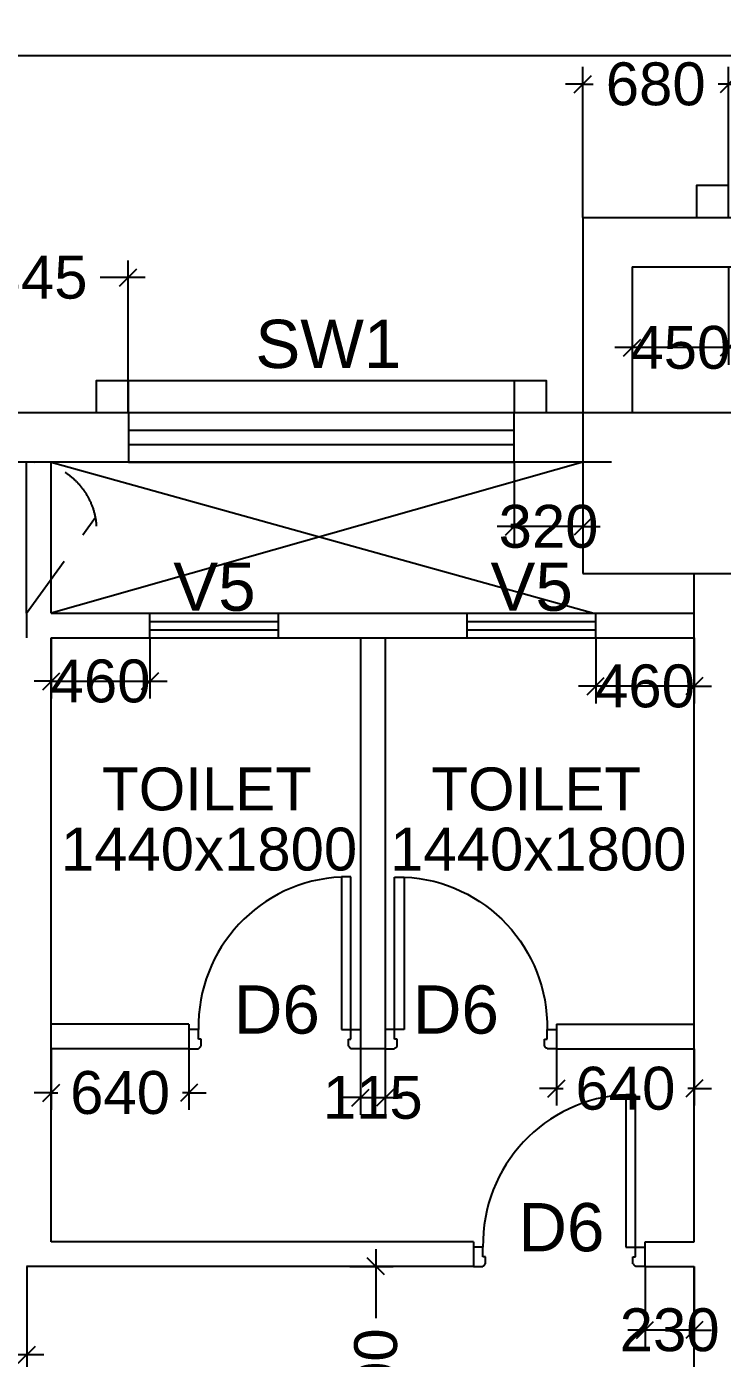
# Model space of a CAD drawing. Extents: x 7620542 to 7843793, y -6476226 to -6093835.
# Drawn here: x 7747954 to 7751200, y -6341425 to -6335215 of the extents above; entities that cross this region are included whole.
import ezdxf
from ezdxf.enums import TextEntityAlignment as Align

# ---------------------------------------------------------------- set-up
doc = ezdxf.new("R2010")
doc.units = 0
doc.header["$LTSCALE"] = 600
doc.header["$MEASUREMENT"] = 0
doc.header["$PDMODE"] = 35
doc.linetypes.add('DASHED', pattern=[0.75, 0.5, -0.25])
doc.layers.get('0').update_dxf_attribs({"linetype": 'CONTINUOUS'})
doc.layers.get('Defpoints').update_dxf_attribs({"linetype": 'CONTINUOUS'})
for name, color, linetype in [('chajja', 7, 'CONTINUOUS'), ('DIM', 8, 'CONTINUOUS'), ('DIM-TEXT', 8, 'CONTINUOUS'), ('DOOR', 32, 'CONTINUOUS'), ('Ele Proje.', 7, 'CONTINUOUS'), ('Fixed Glass', 171, 'CONTINUOUS'), ('joinery', 7, 'CONTINUOUS'), ('LA-column', 3, 'CONTINUOUS'), ('Room Dim', 1, 'CONTINUOUS'), ('TEXT', 6, 'CONTINUOUS'), ('Walls', 7, 'CONTINUOUS'), ('WIN', 151, 'CONTINUOUS'), ('Working Dim', 5, 'CONTINUOUS')]:
    doc.layers.add(name, color=color, linetype=linetype)
doc.styles.add('ari', font='arial.ttf')
doc.styles.add('ARIAL', font='arial.ttf')
doc.styles.add('RT', font='romant.shx')
doc.styles.get("Standard").update_dxf_attribs({"font": 'romans.shx'})
doc.dimstyles.new('int. dim', dxfattribs={"dimtxt": 450, "dimasz": 80, "dimexe": 80, "dimexo": 0, "dimgap": 70, "dimtad": 0, "dimdec": 0, "dimzin": 12, "dimdsep": 46, "dimtxsty": 'ari', "dimblk": 'OBLIQUE', "dimcen": 2, "dimdle": 80, "dimclrd": 256, "dimclre": 256, "dimclrt": 6, "dimadec": 0, "dimazin": 0, "dimtfac": 1, "dimtdec": 0, "dimtix": 1, "dimtmove": 2, "dimatfit": 3, "dimfxl": 1, "dimtolj": 1, "dimtzin": 0, "dimlwd": -1, "dimlwe": -1, "dimarcsym": 0})
doc.dimstyles.new('STANDARD$0', dxfattribs={"dimscale": 0, "dimtxt": 150, "dimasz": 125, "dimexe": 0.75, "dimexo": 1, "dimgap": 25, "dimtad": 1, "dimdec": 0, "dimdsep": 46, "dimtxsty": 'Standard', "dimblk1": 'DOT', "dimblk2": 'DOT', "dimsah": 1, "dimcen": 2.5, "dimclrd": 1, "dimclre": 1, "dimclrt": 3, "dimadec": 0, "dimazin": 0, "dimtfac": 1, "dimtdec": 0, "dimtmove": 0, "dimatfit": 3, "dimldrblk": 'DOT', "dimfxl": 1, "dimtolj": 1, "dimtzin": 0, "dimarcsym": 0})
doc.dimstyles.new('TEXT', dxfattribs={"dimscale": 0, "dimtxt": 600, "dimasz": 300, "dimexe": 300, "dimexo": 30, "dimgap": 50, "dimtad": 0, "dimdec": 0, "dimzin": 0, "dimdsep": 46, "dimtxsty": 'RT', "dimblk": 'OBLIQUE', "dimcen": 0.09, "dimdle": 300, "dimclrd": 256, "dimclre": 256, "dimclrt": 170, "dimadec": 0, "dimazin": 0, "dimtfac": 1, "dimtdec": 0, "dimtofl": 0, "dimtmove": 2, "dimatfit": 3, "dimfxl": 1, "dimfrac": 2, "dimtolj": 1, "dimtzin": 0, "dimlwd": -1, "dimlwe": -1, "dimarcsym": 0})

# ---------------------------------------------------------------- blocks, each defined once
blk = doc.blocks.new('_Oblique')
at = {"color": 0, "linetype": 'ByBlock', "lineweight": -2}
blk.add_line((-0.5, -0.5), (0.5, 0.5), dxfattribs=at)
blk = doc.blocks.new('*D541')
at = {"layer": 'Defpoints', "color": 0, "transparency": 16777216}
for p in [(7750228.7, -6337245.8, 109.6), (7750549, -6337245.5, 57.1), (7750228.7, -6337546.2)]:
    blk.add_point(p, dxfattribs=at)
at = {"layer": 'Working Dim', "transparency": 16777216}
for p, q in [((7750228.7, -6337245.8), (7750228.7, -6337626.2)), ((7750549, -6337245.5), (7750549, -6337626.2)), ((7750228.7, -6337546.2), (7750148.7, -6337546.2)), ((7750549, -6337546.2), (7750228.7, -6337546.2)), ((7750549, -6337546.2), (7750629, -6337546.2))]:
    blk.add_line(p, q, dxfattribs=at)
at = {"layer": 'Working Dim', "transparency": 16777216, "xscale": 80, "yscale": 80, "zscale": 80}
blk.add_blockref('_Oblique', (7750228.7, -6337546.2), dxfattribs=at)
at = {"layer": 'Working Dim', "transparency": 16777216, "xscale": 80, "yscale": 80, "zscale": 80, "rotation": 180}
blk.add_blockref('_Oblique', (7750549, -6337546.2), dxfattribs=at)
at = {"layer": 'Working Dim', "color": 6, "transparency": 16777216, "insert": (7750388.9, -6337546.2), "char_height": 200, "attachment_point": 5, "style": 'ari'}
blk.add_mtext('\\A1;320', dxfattribs=at)
blk = doc.blocks.new('*D555')
at = {"layer": 'Defpoints', "color": 0, "transparency": 16777216}
for p in [(7750778.7, -6336335.4, 66.3), (7751229.1, -6336335.4, 66.3), (7750778.7, -6336711.6)]:
    blk.add_point(p, dxfattribs=at)
at = {"layer": 'Working Dim', "transparency": 16777216}
for p, q in [((7750778.7, -6336335.4), (7750778.7, -6336791.6)), ((7751229.1, -6336335.4), (7751229.1, -6336791.6)), ((7750778.7, -6336711.6), (7750698.7, -6336711.6)), ((7751229.1, -6336711.6), (7750778.7, -6336711.6)), ((7751229.1, -6336711.6), (7751309.1, -6336711.6))]:
    blk.add_line(p, q, dxfattribs=at)
at = {"layer": 'Working Dim', "transparency": 16777216, "xscale": 80, "yscale": 80, "zscale": 80}
blk.add_blockref('_Oblique', (7750778.7, -6336711.6), dxfattribs=at)
at = {"layer": 'Working Dim', "transparency": 16777216, "xscale": 80, "yscale": 80, "zscale": 80, "rotation": 180}
blk.add_blockref('_Oblique', (7751229.1, -6336711.6), dxfattribs=at)
at = {"layer": 'Working Dim', "color": 6, "transparency": 16777216, "insert": (7751003.9, -6336711.6), "char_height": 200, "attachment_point": 5, "style": 'ari'}
blk.add_mtext('\\A1;450', dxfattribs=at)
blk = doc.blocks.new('*D836')
at = {"layer": 'Defpoints', "color": 0, "linetype": 'Continuous', "transparency": 16777216}
for p in [(7761439.3, -6335351), (7720379, -6337015.5), (7761439.3, -6337165.5, 3.9)]:
    blk.add_point(p, dxfattribs=at)
at = {"layer": 'DIM-TEXT', "transparency": 16777216}
for p, q in [((7720379, -6337015.5), (7720379, -6335051)), ((7761439.3, -6337165.5), (7761439.3, -6335051)), ((7720079, -6335351), (7734367.3, -6335351)), ((7761739.3, -6335351), (7747450.9, -6335351))]:
    blk.add_line(p, q, dxfattribs=at)
at = {"layer": 'DIM-TEXT', "linetype": 'Continuous', "transparency": 16777216, "xscale": 300, "yscale": 300, "zscale": 300, "rotation": 180}
blk.add_blockref('_Oblique', (7720379, -6335351), dxfattribs=at)
at = {"layer": 'DIM-TEXT', "linetype": 'Continuous', "transparency": 16777216, "xscale": 300, "yscale": 300, "zscale": 300}
blk.add_blockref('_Oblique', (7761439.3, -6335351), dxfattribs=at)
at = {"layer": 'DIM-TEXT', "color": 170, "linetype": 'Continuous', "transparency": 16777216, "insert": (7740909.1, -6335351), "char_height": 750, "attachment_point": 5, "style": 'ari'}
blk.add_mtext('\\A1;{\\H1.067x;M.I.C.U / I.C.U - (20 Beds)}', dxfattribs=at)
blk = doc.blocks.new('*D845')
at = {"layer": 'Defpoints', "color": 0, "transparency": 16777216}
for p in [(7750548.7, -6335482.9), (7750548.7, -6336105.4, -14.8), (7751229.1, -6336105.4, -14.8)]:
    blk.add_point(p, dxfattribs=at)
at = {"layer": 'Working Dim', "transparency": 16777216}
for p, q in [((7750548.7, -6336105.4), (7750548.7, -6335402.9)), ((7751229.1, -6336105.4), (7751229.1, -6335402.9)), ((7750548.7, -6335482.9), (7750468.7, -6335482.9)), ((7750548.7, -6335482.9), (7750597.7, -6335482.9)), ((7751229.1, -6335482.9), (7751180, -6335482.9)), ((7751229.1, -6335482.9), (7751309.1, -6335482.9))]:
    blk.add_line(p, q, dxfattribs=at)
at = {"layer": 'Working Dim', "transparency": 16777216, "xscale": 80, "yscale": 80, "zscale": 80}
blk.add_blockref('_Oblique', (7750548.7, -6335482.9), dxfattribs=at)
at = {"layer": 'Working Dim', "transparency": 16777216, "xscale": 80, "yscale": 80, "zscale": 80, "rotation": 180}
blk.add_blockref('_Oblique', (7751229.1, -6335482.9), dxfattribs=at)
at = {"layer": 'Working Dim', "color": 6, "transparency": 16777216, "insert": (7750888.9, -6335482.9), "char_height": 200, "attachment_point": 5, "style": 'ari'}
blk.add_mtext('\\A1;680', dxfattribs=at)
blk = doc.blocks.new('*D851')
at = {"layer": 'Defpoints', "color": 0, "transparency": 16777216}
for p in [(7761439.3, -6332733.4), (7641399, -6337015.4, 5.1), (7761439.3, -6337165.5, -25.1)]:
    blk.add_point(p, dxfattribs=at)
at = {"layer": 'DIM', "color": 8, "transparency": 16777216}
for p, q in [((7641399, -6337015.4), (7641399, -6332433.4)), ((7761439.3, -6337165.5), (7761439.3, -6332433.4)), ((7641099, -6332733.4), (7699470.2, -6332733.4)), ((7761739.3, -6332733.4), (7703368, -6332733.4))]:
    blk.add_line(p, q, dxfattribs=at)
at = {"layer": 'DIM', "color": 8, "transparency": 16777216, "xscale": 300, "yscale": 300, "zscale": 300, "rotation": 180}
blk.add_blockref('_Oblique', (7641399, -6332733.4), dxfattribs=at)
at = {"layer": 'DIM', "color": 8, "transparency": 16777216, "xscale": 300, "yscale": 300, "zscale": 300}
blk.add_blockref('_Oblique', (7761439.3, -6332733.4), dxfattribs=at)
at = {"layer": 'DIM', "color": 7, "transparency": 16777216, "insert": (7701419.1, -6332733.4), "char_height": 750, "attachment_point": 5, "style": 'ari'}
blk.add_mtext('\\A1;120.04m', dxfattribs=at)
blk = doc.blocks.new('*D854')
at = {"layer": 'Defpoints', "color": 0, "transparency": 16777216}
for p in [(7761439.3, -6333844.6), (7720379.1, -6337165.3), (7761439.3, -6337165.5)]:
    blk.add_point(p, dxfattribs=at)
at = {"layer": 'DIM', "color": 8, "transparency": 16777216}
for p, q in [((7720379.1, -6337165.3), (7720379.1, -6333544.6)), ((7761439.3, -6337165.5), (7761439.3, -6333544.6)), ((7720079.1, -6333844.6), (7739201.3, -6333844.6)), ((7761739.3, -6333844.6), (7742617.2, -6333844.6))]:
    blk.add_line(p, q, dxfattribs=at)
at = {"layer": 'DIM', "color": 8, "transparency": 16777216, "xscale": 300, "yscale": 300, "zscale": 300, "rotation": 180}
blk.add_blockref('_Oblique', (7720379.1, -6333844.6), dxfattribs=at)
at = {"layer": 'DIM', "color": 8, "transparency": 16777216, "xscale": 300, "yscale": 300, "zscale": 300}
blk.add_blockref('_Oblique', (7761439.3, -6333844.6), dxfattribs=at)
at = {"layer": 'DIM', "color": 7, "transparency": 16777216, "insert": (7740909.2, -6333844.6), "char_height": 750, "attachment_point": 5, "style": 'ari'}
blk.add_mtext('\\A1;41.06m', dxfattribs=at)
blk = doc.blocks.new('*D879')
at = {"layer": 'Defpoints', "color": 0, "transparency": 16777216}
for p in [(7748427.7, -6336384.5), (7747582.4, -6337015.8, 108.6), (7748427.7, -6337015.5, 109.6)]:
    blk.add_point(p, dxfattribs=at)
at = {"layer": 'Working Dim', "transparency": 16777216}
for p, q in [((7747582.4, -6337015.8), (7747582.4, -6336304.5)), ((7748427.7, -6337015.5), (7748427.7, -6336304.5)), ((7747502.4, -6336384.5), (7747713.2, -6336384.5)), ((7748507.7, -6336384.5), (7748296.9, -6336384.5))]:
    blk.add_line(p, q, dxfattribs=at)
at = {"layer": 'Working Dim', "transparency": 16777216, "xscale": 80, "yscale": 80, "zscale": 80, "rotation": 180}
blk.add_blockref('_Oblique', (7747582.4, -6336384.5), dxfattribs=at)
at = {"layer": 'Working Dim', "transparency": 16777216, "xscale": 80, "yscale": 80, "zscale": 80}
blk.add_blockref('_Oblique', (7748427.7, -6336384.5), dxfattribs=at)
at = {"layer": 'Working Dim', "color": 6, "transparency": 16777216, "insert": (7748005.1, -6336384.5), "char_height": 200, "attachment_point": 5, "style": 'ari'}
blk.add_mtext('\\A1;845', dxfattribs=at)
blk = doc.blocks.new('1000')
at = {"layer": 'DOOR'}
for p, q in [((0, -100), (0, 0)), ((0, 0), (49.7, 0)), ((49.7, 0), (49.7, -2.2)), ((63.2, -49.5), (49.7, -49.5)), ((49.7, -49.5), (49.7, -100)), ((63.2, -13.5), (61, -13.5)), ((63.2, -13.5), (63.2, -49.5)), ((836.8, -13.5), (836.8, -49.5)), ((836.8, -13.5), (839, -13.5)), ((836.8, -49.5), (850.3, -49.5)), ((850.3, 0), (850.3, -2.2)), ((900, 0), (850.3, 0)), ((850.3, -49.5), (850.3, -100)), ((900, -100), (900, 0)), ((49.7, -100), (0, -100)), ((49.7, -100), (49.7, -900.6)), ((100.2, -100), (49.7, -100)), ((100.2, -900.6), (100.2, -100)), ((850.3, -100), (900, -100)), ((49.7, -900.6), (100.2, -900.6))]:
    blk.add_line(p, q, dxfattribs=at)
for centre, major_axis, start_param, end_param in [((49.7, -13.5), (-7.95, 7.95), 3.926991, 5.497787), ((850.3, -13.5), (7.95, 7.95), 0.785398, 2.356194)]:
    blk.add_ellipse(centre, major_axis=major_axis, ratio=1, start_param=start_param, end_param=end_param, dxfattribs=at)
at = {"layer": 'DOOR', "color": 145}
blk.add_ellipse((64.3, -115.3), major_axis=(-519.7, 589.8), ratio=1, start_param=2.464943, end_param=4.009476, dxfattribs=at)
blk = doc.blocks.new('*D2274')
at = {"layer": 'Defpoints', "color": 0, "transparency": 16777216}
for p in [(7747954.9, -6340995.6, 3.4), (7735896.4, -6341198.5, 3.4), (7747954.9, -6341407.6)]:
    blk.add_point(p, dxfattribs=at)
at = {"layer": 'Working Dim', "transparency": 16777216}
for p, q in [((7747954.9, -6340995.6), (7747954.9, -6341487.6)), ((7735896.4, -6341198.5), (7735896.4, -6341487.6)), ((7735816.4, -6341407.6), (7741489.1, -6341407.6)), ((7748034.9, -6341407.6), (7742362.2, -6341407.6))]:
    blk.add_line(p, q, dxfattribs=at)
at = {"layer": 'Working Dim', "transparency": 16777216, "xscale": 80, "yscale": 80, "zscale": 80, "rotation": 180}
blk.add_blockref('_Oblique', (7735896.4, -6341407.6), dxfattribs=at)
at = {"layer": 'Working Dim', "transparency": 16777216, "xscale": 80, "yscale": 80, "zscale": 80}
blk.add_blockref('_Oblique', (7747954.9, -6341407.6), dxfattribs=at)
at = {"layer": 'Working Dim', "color": 6, "transparency": 16777216, "insert": (7741925.6, -6341407.6), "char_height": 200, "attachment_point": 5, "style": 'ari'}
blk.add_mtext('\\A1;12060', dxfattribs=at)
blk = doc.blocks.new('*D2612')
at = {"layer": 'Defpoints', "color": 0, "transparency": 16777216}
for p in [(7748068.9, -6338065.5, -14.8), (7748529, -6338065.5, -24.5), (7748529, -6338267.2)]:
    blk.add_point(p, dxfattribs=at)
at = {"layer": 'Working Dim', "transparency": 16777216}
for p, q in [((7748068.9, -6338065.5), (7748068.9, -6338347.2)), ((7748529, -6338065.5), (7748529, -6338347.2)), ((7748068.9, -6338267.2), (7747988.9, -6338267.2)), ((7748068.9, -6338267.2), (7748529, -6338267.2)), ((7748529, -6338267.2), (7748609, -6338267.2))]:
    blk.add_line(p, q, dxfattribs=at)
at = {"layer": 'Working Dim', "transparency": 16777216, "xscale": 80, "yscale": 80, "zscale": 80}
blk.add_blockref('_Oblique', (7748068.9, -6338267.2), dxfattribs=at)
at = {"layer": 'Working Dim', "transparency": 16777216, "xscale": 80, "yscale": 80, "zscale": 80, "rotation": 180}
blk.add_blockref('_Oblique', (7748529, -6338267.2), dxfattribs=at)
at = {"layer": 'Working Dim', "color": 6, "transparency": 16777216, "insert": (7748298.9, -6338267.2), "char_height": 200, "attachment_point": 5, "style": 'ari'}
blk.add_mtext('\\A1;460', dxfattribs=at)
blk = doc.blocks.new('*D2613')
at = {"layer": 'Defpoints', "color": 0, "transparency": 16777216}
for p in [(7750608.9, -6338065.5, -14.8), (7751068.7, -6338065.5, -14.8), (7750608.9, -6338290.3)]:
    blk.add_point(p, dxfattribs=at)
at = {"layer": 'Working Dim', "transparency": 16777216}
for p, q in [((7750608.9, -6338065.5), (7750608.9, -6338370.3)), ((7751068.7, -6338065.5), (7751068.7, -6338370.3)), ((7750608.9, -6338290.3), (7750528.9, -6338290.3)), ((7751068.7, -6338290.3), (7750608.9, -6338290.3)), ((7751068.7, -6338290.3), (7751148.7, -6338290.3))]:
    blk.add_line(p, q, dxfattribs=at)
at = {"layer": 'Working Dim', "transparency": 16777216, "xscale": 80, "yscale": 80, "zscale": 80}
blk.add_blockref('_Oblique', (7750608.9, -6338290.3), dxfattribs=at)
at = {"layer": 'Working Dim', "transparency": 16777216, "xscale": 80, "yscale": 80, "zscale": 80, "rotation": 180}
blk.add_blockref('_Oblique', (7751068.7, -6338290.3), dxfattribs=at)
at = {"layer": 'Working Dim', "color": 6, "transparency": 16777216, "insert": (7750838.8, -6338290.3), "char_height": 200, "attachment_point": 5, "style": 'ari'}
blk.add_mtext('\\A1;460', dxfattribs=at)
blk = doc.blocks.new('*D2614')
at = {"layer": 'Defpoints', "color": 0, "transparency": 16777216}
for p in [(7750838.9, -6340995.6, -10.7), (7751068.9, -6340995.6, -10.9), (7750838.9, -6341292.5)]:
    blk.add_point(p, dxfattribs=at)
at = {"layer": 'Working Dim', "transparency": 16777216}
for p, q in [((7750838.9, -6340995.6), (7750838.9, -6341372.5)), ((7751068.9, -6340995.6), (7751068.9, -6341372.5)), ((7750838.9, -6341292.5), (7750758.9, -6341292.5)), ((7751068.9, -6341292.5), (7750838.9, -6341292.5)), ((7751068.9, -6341292.5), (7751148.9, -6341292.5))]:
    blk.add_line(p, q, dxfattribs=at)
at = {"layer": 'Working Dim', "transparency": 16777216, "xscale": 80, "yscale": 80, "zscale": 80}
blk.add_blockref('_Oblique', (7750838.9, -6341292.5), dxfattribs=at)
at = {"layer": 'Working Dim', "transparency": 16777216, "xscale": 80, "yscale": 80, "zscale": 80, "rotation": 180}
blk.add_blockref('_Oblique', (7751068.9, -6341292.5), dxfattribs=at)
at = {"layer": 'Working Dim', "color": 6, "transparency": 16777216, "insert": (7750953.9, -6341292.5), "char_height": 200, "attachment_point": 5, "style": 'ari'}
blk.add_mtext('\\A1;230', dxfattribs=at)
blk = doc.blocks.new('*D2615')
at = {"layer": 'Defpoints', "color": 0, "transparency": 16777216}
for p in [(7748068.9, -6339980.5, -11.4), (7748711.4, -6339980.5, -10.7), (7748711.4, -6340186.2)]:
    blk.add_point(p, dxfattribs=at)
at = {"layer": 'Working Dim', "transparency": 16777216}
for p, q in [((7748068.9, -6339980.5), (7748068.9, -6340266.2)), ((7748711.4, -6339980.5), (7748711.4, -6340266.2)), ((7748068.9, -6340186.2), (7747988.9, -6340186.2)), ((7748068.9, -6340186.2), (7748099, -6340186.2)), ((7748711.4, -6340186.2), (7748681.3, -6340186.2)), ((7748711.4, -6340186.2), (7748791.4, -6340186.2))]:
    blk.add_line(p, q, dxfattribs=at)
at = {"layer": 'Working Dim', "transparency": 16777216, "xscale": 80, "yscale": 80, "zscale": 80}
blk.add_blockref('_Oblique', (7748068.9, -6340186.2), dxfattribs=at)
at = {"layer": 'Working Dim', "transparency": 16777216, "xscale": 80, "yscale": 80, "zscale": 80, "rotation": 180}
blk.add_blockref('_Oblique', (7748711.4, -6340186.2), dxfattribs=at)
at = {"layer": 'Working Dim', "color": 6, "transparency": 16777216, "insert": (7748390.1, -6340186.2), "char_height": 200, "attachment_point": 5, "style": 'ari'}
blk.add_mtext('\\A1;640', dxfattribs=at)
blk = doc.blocks.new('*D2616')
at = {"layer": 'Defpoints', "color": 0, "transparency": 16777216}
for p in [(7750426.3, -6339980.5, -10.7), (7751068.9, -6339980.5, -11.4), (7750426.3, -6340166.2)]:
    blk.add_point(p, dxfattribs=at)
at = {"layer": 'Working Dim', "transparency": 16777216}
for p, q in [((7750426.3, -6339980.5), (7750426.3, -6340246.2)), ((7751068.9, -6339980.5), (7751068.9, -6340246.2)), ((7750426.3, -6340166.2), (7750346.3, -6340166.2)), ((7750426.3, -6340166.2), (7750456.4, -6340166.2)), ((7751068.9, -6340166.2), (7751038.7, -6340166.2)), ((7751068.9, -6340166.2), (7751148.9, -6340166.2))]:
    blk.add_line(p, q, dxfattribs=at)
at = {"layer": 'Working Dim', "transparency": 16777216, "xscale": 80, "yscale": 80, "zscale": 80}
blk.add_blockref('_Oblique', (7750426.3, -6340166.2), dxfattribs=at)
at = {"layer": 'Working Dim', "transparency": 16777216, "xscale": 80, "yscale": 80, "zscale": 80, "rotation": 180}
blk.add_blockref('_Oblique', (7751068.9, -6340166.2), dxfattribs=at)
at = {"layer": 'Working Dim', "color": 6, "transparency": 16777216, "insert": (7750747.6, -6340166.2), "char_height": 200, "attachment_point": 5, "style": 'ari'}
blk.add_mtext('\\A1;640', dxfattribs=at)
blk = doc.blocks.new('*D2617')
at = {"layer": 'Defpoints', "color": 0, "transparency": 16777216}
for p in [(7749511.4, -6339980.5, -10.7), (7749626.4, -6339980.5, -10.7), (7749626.4, -6340208.8)]:
    blk.add_point(p, dxfattribs=at)
at = {"layer": 'Working Dim', "transparency": 16777216}
for p, q in [((7749511.4, -6339980.5), (7749511.4, -6340288.8)), ((7749626.4, -6339980.5), (7749626.4, -6340288.8)), ((7749511.4, -6340208.8), (7749431.4, -6340208.8)), ((7749511.4, -6340208.8), (7749626.4, -6340208.8)), ((7749626.4, -6340208.8), (7749706.4, -6340208.8))]:
    blk.add_line(p, q, dxfattribs=at)
at = {"layer": 'Working Dim', "transparency": 16777216, "xscale": 80, "yscale": 80, "zscale": 80}
blk.add_blockref('_Oblique', (7749511.4, -6340208.8), dxfattribs=at)
at = {"layer": 'Working Dim', "transparency": 16777216, "xscale": 80, "yscale": 80, "zscale": 80, "rotation": 180}
blk.add_blockref('_Oblique', (7749626.4, -6340208.8), dxfattribs=at)
at = {"layer": 'Working Dim', "color": 6, "transparency": 16777216, "insert": (7749568.9, -6340208.8), "char_height": 200, "attachment_point": 5, "style": 'ari'}
blk.add_mtext('\\A1;115', dxfattribs=at)
blk = doc.blocks.new('*D2618')
at = {"layer": 'Defpoints', "color": 0, "transparency": 16777216}
for p in [(7749462.3, -6340995.6, -10.9), (7749462.3, -6342195.1, -10.7), (7749583.4, -6342195.1)]:
    blk.add_point(p, dxfattribs=at)
at = {"layer": 'Working Dim', "transparency": 16777216}
for p, q in [((7749583.4, -6340915.6), (7749583.4, -6341236.4)), ((7749462.3, -6340995.6), (7749663.4, -6340995.6)), ((7749583.4, -6342275.1), (7749583.4, -6341954.2)), ((7749462.3, -6342195.1), (7749663.4, -6342195.1))]:
    blk.add_line(p, q, dxfattribs=at)
at = {"layer": 'Working Dim', "transparency": 16777216, "xscale": 80, "yscale": 80, "zscale": 80}
for p, rotation in [((7749583.4, -6340995.6), 90), ((7749583.4, -6342195.1), 270)]:
    blk.add_blockref('_Oblique', p, dxfattribs=dict(at, rotation=rotation))
at = {"layer": 'Working Dim', "color": 6, "transparency": 16777216, "insert": (7749583.4, -6341595.3), "char_height": 200, "attachment_point": 5, "rotation": 90, "style": 'ari'}
blk.add_mtext('\\A1;1200', dxfattribs=at)

msp = doc.modelspace()

# ---------------------------------------------------------------- linework, layer by layer
at = {"layer": 'chajja', "color": 8}
msp.add_line((7750228.899, -6336865.878, -14.83), (7748428.899, -6336865.878, -14.83), dxfattribs=at)
at = {"layer": 'chajja'}
msp.add_line((7750548.695, -6337015.883, -14.83), (7716348.786, -6337015.32, -14.83), dxfattribs=at)
at = {"layer": 'DOOR', "linetype": 'DASHED'}
msp.add_line((7747954.141, -6337950.501, -14.83), (7748275.427, -6337501.533, -14.83), dxfattribs=at)
msp.add_arc((7747964.644, -6337562.036, -14.83), 316.618, 3.3647116, 91.9010154, dxfattribs=at)
at = {"layer": 'Ele Proje.', "elevation": -14.83}
for points in [[(7751229.056, -6336105.435), (7751229.056, -6335955.435), (7751079.056, -6335955.435), (7751079.056, -6336105.435)], [(7748428.899, -6337015.878), (7748428.899, -6336865.878), (7748278.899, -6336865.878), (7748278.899, -6337015.878)], [(7750378.899, -6337015.878), (7750378.899, -6336865.878), (7750228.899, -6336865.878), (7750228.899, -6337015.878)]]:
    msp.add_lwpolyline(points, dxfattribs=at)
at = {"layer": 'Fixed Glass'}
for p, q in [((7750228.899, -6337015.848, -14.83), (7748428.899, -6337015.848, -14.83)), ((7748428.899, -6337015.848, -14.83), (7748428.899, -6337245.848, -14.83)), ((7750228.899, -6337245.848, -14.83), (7750228.899, -6337015.848, -14.83)), ((7750228.899, -6337098.631, -14.83), (7748428.899, -6337098.631, -14.83)), ((7748428.899, -6337163.065, -14.83), (7750228.899, -6337163.065, -14.83)), ((7748428.899, -6337245.848, -14.83), (7750228.899, -6337245.848, -14.83))]:
    msp.add_line(p, q, dxfattribs=at)
at = {"layer": 'LA-column', "color": 2, "elevation": -13.799}
msp.add_lwpolyline([(7750548.969, -6337765.464), (7751298.969, -6337765.464), (7751298.969, -6337015.464), (7750548.969, -6337015.464)], close=True, dxfattribs=at)
at = {"layer": 'Walls'}
for p, q in [((7750548.695, -6336105.435, -14.83), (7756389.904, -6336105.435, -14.83)), ((7750548.695, -6336105.435, -14.83), (7750548.695, -6337015.402, -14.83)), ((7750778.695, -6336335.435, -14.83), (7756159.904, -6336335.435, -14.83)), ((7750778.695, -6336335.435, -14.83), (7750778.695, -6337015.402, -14.83)), ((7750681.964, -6337245.565, -14.83), (7745421.463, -6337245.479, -14.83)), ((7747954.141, -6337950.501, -14.83), (7747954.141, -6337245.593, -14.83)), ((7748069.141, -6337950.501, -14.83), (7748069.141, -6337245.592, -14.83)), ((7751068.875, -6340880.573, -14.83), (7751068.879, -6337765.483, -14.83)), ((7747954.141, -6337950.501, -14.83), (7747954.141, -6338065.494, -14.83)), ((7748068.872, -6337950.501, -14.83), (7751068.705, -6337950.501, -14.83)), ((7748068.872, -6338065.494, -14.83), (7751068.705, -6338065.494, -14.83)), ((7749511.372, -6338065.494, -11.41), (7749511.372, -6339980.494, -11.41)), ((7749626.372, -6338065.501, -11.41), (7749626.372, -6339980.494, -11.41)), ((7748711.361, -6339865.494, -10.666), (7748711.361, -6339980.494, -10.666)), ((7750426.278, -6339865.494, -10.666), (7750426.278, -6339980.494, -10.666)), ((7750038.966, -6340880.571, -10.666), (7750038.966, -6340995.571, -10.666)), ((7750838.872, -6340880.573, -10.666), (7750838.872, -6340995.573, -10.666)), ((7751068.871, -6344330.551, -14.83), (7751068.875, -6340995.573, -14.83))]:
    msp.add_line(p, q, dxfattribs=at)
at = {"layer": 'Walls', "extrusion": (0.000145144, -2.25336e-17, 1)}
msp.add_line((7748068.872, -6340880.571, -14.83), (7748068.872, -6338065.494, -14.83), dxfattribs=at)
at = {"layer": 'Walls', "extrusion": (2.25425e-17, 0.000145144, 1)}
for p, q in [((7748711.361, -6339865.494, -10.666), (7748068.872, -6339865.494, -11.41)), ((7748711.361, -6339980.494, -10.666), (7748068.872, -6339980.494, -11.41)), ((7749626.372, -6339980.494, -11.41), (7749511.372, -6339980.494, -11.41)), ((7750038.966, -6340880.571, -10.666), (7748068.872, -6340880.571, -11.41)), ((7750038.966, -6340995.571, -10.666), (7747953.872, -6340995.571, -11.41))]:
    msp.add_line(p, q, dxfattribs=at)
at = {"layer": 'Walls', "extrusion": (-2.25247e-17, 0.000145144, 1)}
for p, q in [((7750426.39, -6339865.494, -10.666), (7751068.877, -6339865.494, -11.41)), ((7750426.278, -6339980.494, -10.666), (7751068.877, -6339980.494, -11.41)), ((7750838.984, -6340880.573, -10.666), (7751068.875, -6340880.573, -10.903)), ((7750838.872, -6340995.573, -10.666), (7751068.875, -6340995.573, -10.903))]:
    msp.add_line(p, q, dxfattribs=at)
at = {"layer": 'WIN', "linetype": 'Continuous'}
for p, q in [((7748528.956, -6337950.494, -24.53), (7749128.956, -6337950.494, -24.53)), ((7748528.956, -6338065.494, -24.53), (7748528.956, -6337950.494, -24.53)), ((7749128.956, -6338065.494, -24.53), (7749128.956, -6337950.494, -24.53)), ((7750008.879, -6337950.496, -14.83), (7750608.879, -6337950.496, -14.83)), ((7750008.879, -6338065.496, -14.83), (7750008.879, -6337950.496, -14.83)), ((7750608.879, -6338065.496, -14.83), (7750608.879, -6337950.496, -14.83)), ((7748528.956, -6338065.494, -24.53), (7749128.956, -6338065.494, -24.53)), ((7750008.879, -6338065.496, -14.83), (7750608.879, -6338065.496, -14.83))]:
    msp.add_line(p, q, dxfattribs=at)
at = {"layer": 'WIN', "linetype": 'DASHED', "ltscale": 300}
for p, q in [((7748528.956, -6337988.827, -24.53), (7749128.956, -6337988.827, -24.53)), ((7750008.879, -6337988.829, -14.83), (7750608.879, -6337988.829, -14.83)), ((7748528.956, -6338027.16, -24.53), (7749128.956, -6338027.16, -24.53)), ((7750008.879, -6338027.162, -14.83), (7750608.879, -6338027.162, -14.83))]:
    msp.add_line(p, q, dxfattribs=at)
at = {"layer": 'Working Dim', "color": 8}
for p, q in [((7748069.141, -6337245.592, -17.334), (7750600.014, -6337950.501, -17.334)), ((7750548.692, -6337245.883, 64.286), (7748069.141, -6337950.501, -17.334))]:
    msp.add_line(p, q, dxfattribs=at)

# ---------------------------------------------------------------- block references
at = {"layer": 'DOOR', "linetype": 'Continuous'}
for p, xscale, yscale, zscale, rotation in [((7749511.372, -6339980.494, -10.666), 0.8889006240060784, 0.8889006240060784, 0.8889006240060784, 180.0000130715688), ((7749626.373, -6339980.494, -10.666), -0.8887839625822611, 0.888783962582238, 0.8887839636190293, 179.9999869267154), ((7750838.872, -6340995.573, -10.666), 0.8888888880610689, 0.8888888880610689, 0.8888888880610689, 180.0000128466253)]:
    msp.add_blockref('1000', p, dxfattribs=dict(at, xscale=xscale, yscale=yscale, zscale=zscale, rotation=rotation))

# ---------------------------------------------------------------- texts
at = {"layer": 'joinery', "style": 'ari'}
for s, p in [('SW1', (7749361.648, -6336806.599, -14.83)), ('V5', (7748830.246, -6337938.651, -2289.297)), ('V5', (7750310.169, -6337938.653, -2279.597)), ('D6', (7749121.233, -6339910.301, -10.666)), ('D6', (7749956.421, -6339910.301, -10.666)), ('D6', (7750448.733, -6340925.379, -10.666))]:
    msp.add_text(s, height=225, dxfattribs=at).set_placement(p, align=Align.CENTER)
at = {"layer": 'Room Dim', "style": 'ARIAL'}
for p in [(7748804.883, -6339149.706, -9.969), (7750341.032, -6339149.706, -9.969)]:
    msp.add_text('1440x1800', height=200, dxfattribs=at).set_placement(p, align=Align.CENTER)
at = {"layer": 'TEXT', "color": 7, "style": 'ARIAL'}
for p in [(7748795.294, -6338869.236, -9.969), (7750331.443, -6338869.236, -9.969)]:
    msp.add_text('TOILET', height=200, dxfattribs=at).set_placement(p, align=Align.CENTER)

# ---------------------------------------------------------------- dimensions: what is measured, and where the dimension line sits
at = {"layer": 'DIM'}
for base, p1, p2, picture, middle in [((7761439.285, -6332733.427, -14.83), (7641399.003, -6337015.366, -9.699), (7761439.285, -6337165.48, -39.948), '*D851', (7701419.144, -6332733.427, -14.83)), ((7761439.285, -6333844.636, -14.83), (7720379.146, -6337165.318, -14.83), (7761439.285, -6337165.48, -14.83), '*D854', (7740909.216, -6333844.636, -14.83))]:
    dim = msp.add_linear_dim(base=base, p1=p1, p2=p2, dimstyle='STANDARD$0', override={"dimscale": 1, "dimtxt": 750, "dimasz": 300, "dimexe": 300, "dimexo": 0, "dimgap": 1, "dimtad": 0, "dimdec": 2, "dimlfac": 0.001, "dimzin": 0, "dimpost": 'm', "dimtxsty": 'ari', "dimblk1": 'Oblique', "dimblk2": 'Oblique', "dimcen": 0, "dimdle": 300, "dimclrd": 8, "dimclre": 8, "dimclrt": 7, "dimadec": 2, "dimtdec": 2, "dimtmove": 2, "dimfxl": 0.75, "dimfrac": 1, "dimlwd": 65535, "dimlwe": 65535}, dxfattribs=at)
    dim.commit()
    dim.dimension.update_dxf_attribs({"geometry": picture, "text_midpoint": middle})
at = {"layer": 'DIM-TEXT', "linetype": 'Continuous'}
dim = msp.add_linear_dim(base=(7761439.285, -6335351.01, -19.962), p1=(7720378.97, -6337015.467, -19.962), p2=(7761439.285, -6337165.48, -16.082), text='{\\H1.067x;M.I.C.U / I.C.U - (20 Beds)}', dimstyle='TEXT', override={"dimscale": 1, "dimtxt": 750, "dimexo": 0, "dimtxsty": 'ari'}, dxfattribs=at)
dim.commit()
dim.dimension.update_dxf_attribs({"geometry": '*D836', "text_midpoint": (7740909.128, -6335351.01, -19.962)})
at = {"layer": 'Working Dim'}
for base, p1, p2, picture, middle in [((7750548.695, -6335482.899), (7751229.056, -6336105.435, -14.83), (7750548.695, -6336105.435, -14.83), '*D845', (7750888.876, -6335482.899)), ((7750778.695, -6336711.599, -66.292), (7751229.057, -6336335.438), (7750778.695, -6336335.438), '*D555', (7751003.876, -6336711.599, -66.292)), ((7750228.736, -6337546.167), (7750548.968, -6337245.5, 57.061), (7750228.736, -6337245.807, 109.64), '*D541', (7750388.852, -6337546.167))]:
    dim = msp.add_linear_dim(base=base, p1=p1, p2=p2, angle=180, dimstyle='int. dim', override={"dimtxt": 200}, dxfattribs=at)
    dim.commit()
    dim.dimension.update_dxf_attribs({"geometry": picture, "text_midpoint": middle})
dim = msp.add_linear_dim(base=(7748427.736, -6336384.489), p1=(7747582.364, -6337015.837, 108.609), p2=(7748427.736, -6337015.492, 109.64), dimstyle='int. dim', override={"dimtxt": 200}, dxfattribs=at)
dim.commit()
dim.dimension.update_dxf_attribs({"geometry": '*D879', "text_midpoint": (7748005.05, -6336384.489)})
at = {"layer": 'Working Dim', "color": 7}
for base, p1, p2, picture, middle in [((7748528.956, -6338267.217), (7748068.872, -6338065.494, -14.83), (7748528.956, -6338065.494, -24.53), '*D2612', (7748298.914, -6338267.217)), ((7750608.879, -6338290.263), (7751068.705, -6338065.494, -14.83), (7750608.879, -6338065.496, -14.83), '*D2613', (7750838.792, -6338290.263)), ((7749626.373, -6340208.828), (7749511.372, -6339980.494, -10.666), (7749626.373, -6339980.494, -10.666), '*D2617', (7749568.872, -6340208.828)), ((7750838.872, -6341292.503), (7751068.875, -6340995.573, -10.903), (7750838.872, -6340995.578, -10.666), '*D2614', (7750953.874, -6341292.503))]:
    dim = msp.add_linear_dim(base=base, p1=p1, p2=p2, dimstyle='int. dim', override={"dimtxt": 200, "dimarcsym": 1}, dxfattribs=at)
    dim.commit()
    dim.dimension.update_dxf_attribs({"geometry": picture, "text_midpoint": middle})
for base, p1, p2, picture, middle in [((7748711.361, -6340186.165), (7748068.872, -6339980.494, -11.41), (7748711.361, -6339980.494, -10.666), '*D2615', (7748390.117, -6340186.165)), ((7750426.278, -6340166.224), (7751068.876, -6339980.494, -11.41), (7750426.278, -6339980.488, -10.666), '*D2616', (7750747.577, -6340166.224))]:
    dim = msp.add_linear_dim(base=base, p1=p1, p2=p2, text='640', dimstyle='int. dim', override={"dimtxt": 200, "dimarcsym": 1}, dxfattribs=at)
    dim.commit()
    dim.dimension.update_dxf_attribs({"geometry": picture, "text_midpoint": middle})
dim = msp.add_linear_dim(base=(7749583.4074, -6342195.0715), p1=(7749462.2693, -6340995.5712, -10.8716), p2=(7749462.2692, -6342195.0715, -10.6659), angle=90, dimstyle='int. dim', override={"dimtxt": 200, "dimarcsym": 1}, dxfattribs=at)
dim.commit()
dim.dimension.update_dxf_attribs({"geometry": '*D2618', "text_midpoint": (7749583.4074, -6341595.3213)})
at = {"layer": 'Working Dim'}
dim = msp.add_linear_dim(base=(7747954.872, -6341407.569, -14.83), p1=(7735896.4, -6341198.479, -11.41), p2=(7747954.872, -6340995.571, -11.41), text='12060', dimstyle='int. dim', override={"dimtxt": 200}, dxfattribs=at)
dim.commit()
dim.dimension.update_dxf_attribs({"geometry": '*D2274', "text_midpoint": (7741925.636, -6341407.569, -14.83)})

doc.saveas('drawing.dxf')
